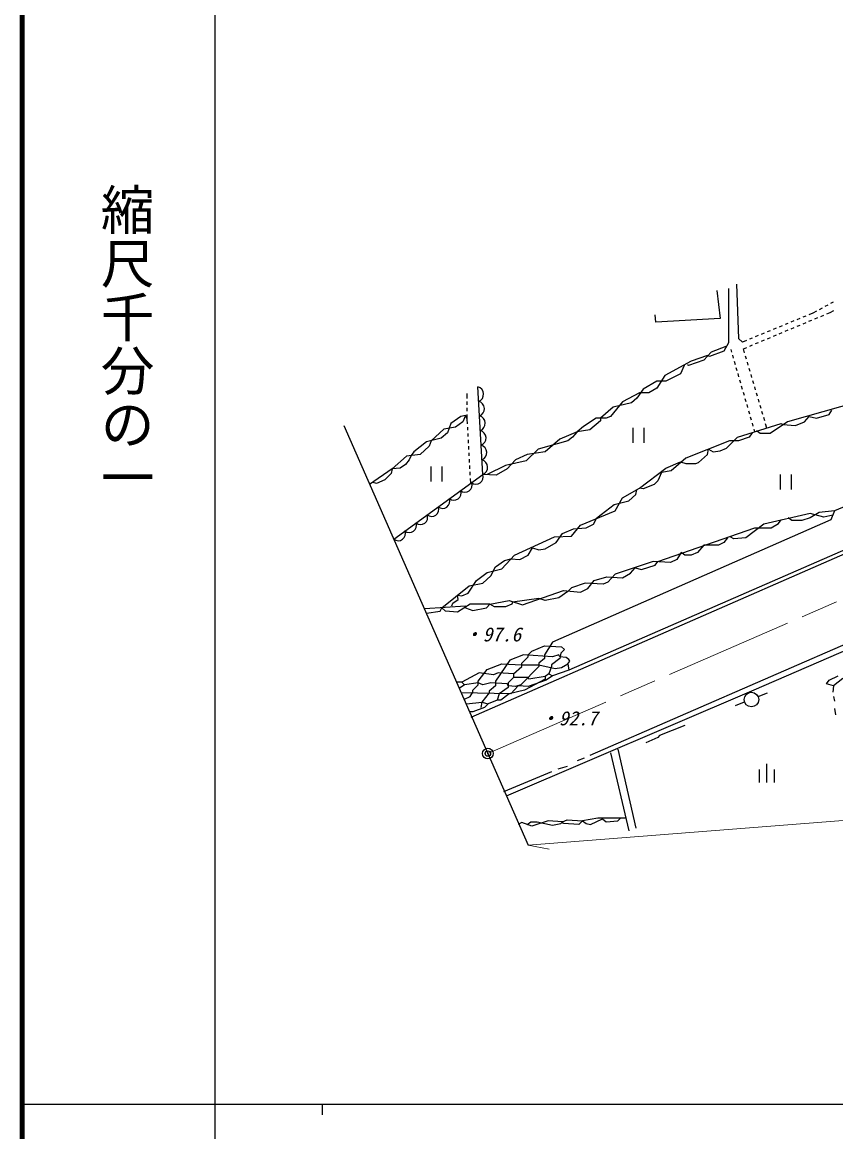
# Model space of a CAD drawing. Units: millimetres, scale not verified. Extents: x 40000 to 680000, y 20000 to 380000.
# Drawn here: x 40000 to 115967, y 202409 to 306019 of the extents above; entities that cross this region are included whole.
import ezdxf
from ezdxf.enums import TextEntityAlignment as Align

# ---------------------------------------------------------------- set-up
doc = ezdxf.new("R2010")
doc.units = ezdxf.units.MM
doc.header["$LTSCALE"] = 1000
doc.header["$PDMODE"] = 32
doc.header["$PDSIZE"] = 500
doc.linetypes.add('CHAIN', pattern=[18.5, 12, -1.5, 3.5, -1.5])
for name, color, linetype, lineweight in [('M-BGD', 7, 'Continuous', 25), ('M-BMK', 2, 'CHAIN', 13), ('M-BMK-SRVR', 3, 'Continuous', 25), ('M-STR-HTXT', 7, 'Continuous', 13), ('M-STR-STRC', 7, 'Continuous', 25), ('M-TTL', 2, 'Continuous', 140), ('M-TTL-BAND', 7, 'Continuous', 25)]:
    doc.layers.add(name, color=color, linetype=linetype, lineweight=lineweight)
doc.layers.add('M-OTRS', color=6, linetype='Continuous')
doc.styles.add('@ＭＳ ゴシック', font='')
doc.styles.add('ＭＳ ゴシック', font='')
doc.styles.get('@ＭＳ ゴシック').set_extended_font_data('@MS Gothic')
doc.styles.get('ＭＳ ゴシック').set_extended_font_data('MS Gothic')

msp = doc.modelspace()

# ---------------------------------------------------------------- linework, layer by layer
at = {"layer": 'M-BGD'}
for p, q in [((104844, 280981), (105182, 278356)), ((105944, 281150), (105944, 276070)), ((106706, 281573), (106876, 276493)), ((115735, 279890), (115472, 279746)), ((113820, 278849), (113443, 278694)), ((114154, 279030), (113820, 278849)), ((114681, 279317), (114417, 279174)), ((115208, 279603), (114945, 279460)), ((115121, 278783), (115432, 278913)), ((115432, 278913), (115777, 279111)), ((99171, 278017), (99086, 278695)), ((105182, 278356), (99171, 278017)), ((111501, 277894), (111224, 277780)), ((112056, 278123), (111779, 278008)), ((112611, 278351), (112333, 278237)), ((112354, 277625), (112630, 277741)), ((113166, 278580), (112888, 278465)), ((112907, 277857), (113184, 277973)), ((113461, 278089), (113737, 278204)), ((114014, 278320), (114291, 278436)), ((114568, 278552), (114844, 278667)), ((108727, 276752), (108450, 276638)), ((109282, 276980), (109005, 276866)), ((109837, 277209), (109559, 277095)), ((110392, 277437), (110114, 277323)), ((110139, 276699), (110416, 276815)), ((110946, 277666), (110669, 277551)), ((110693, 276931), (110970, 277047)), ((111246, 277162), (111523, 277278)), ((111800, 277394), (112077, 277510)), ((105690, 275731), (104336, 275223)), ((105944, 276070), (105521, 275308)), ((107241, 276140), (106876, 276493)), ((107618, 276295), (107241, 276140)), ((107338, 275527), (107649, 275657)), ((108172, 276523), (107895, 276409)), ((107925, 275773), (108202, 275889)), ((108479, 276005), (108756, 276120)), ((109032, 276236), (109309, 276352)), ((109586, 276468), (109863, 276584)), ((103997, 274885), (102473, 274377)), ((104336, 275223), (103658, 274461)), ((104166, 274800), (103997, 274885)), ((105521, 275308), (104166, 274800)), ((106152, 275470), (106225, 275218)), ((106309, 274930), (106392, 274642)), ((107455, 275132), (107338, 275527)), ((107625, 274557), (107540, 274845)), ((102473, 274377), (100018, 273022)), ((101796, 273953), (101457, 273191)), ((102219, 273953), (102134, 274038)), ((103658, 274461), (102219, 273953)), ((106476, 274354), (106560, 274066)), ((106643, 273778), (106727, 273490)), ((107796, 273982), (107711, 274269)), ((107966, 273406), (107881, 273694)), ((99256, 272514), (97986, 271752)), ((100018, 273022), (99256, 271837)), ((100102, 272514), (99256, 272514)), ((101457, 273191), (100102, 272514)), ((106811, 273202), (106894, 272914)), ((106978, 272626), (107062, 272337)), ((108137, 272831), (108052, 273119)), ((108307, 272256), (108222, 272543)), ((97986, 271752), (97393, 270905)), ((99256, 271837), (98494, 271413)), ((107146, 272049), (107229, 271761)), ((107313, 271473), (107397, 271185)), ((108478, 271681), (108393, 271968)), ((81545, 270897), (81542, 271337)), ((81550, 270297), (81547, 270597)), ((96038, 270567), (94938, 269212)), ((96885, 270482), (95192, 270059)), ((97647, 271413), (96038, 270567)), ((97393, 270905), (96885, 270482)), ((98494, 271413), (97647, 271413)), ((107480, 270897), (107564, 270609)), ((108649, 271105), (108563, 271393)), ((108819, 270530), (108734, 270818)), ((118052, 270567), (111448, 268704)), ((81555, 269697), (81552, 269997)), ((81560, 268958), (81557, 269397)), ((95192, 270059), (94006, 269043)), ((107648, 270321), (107731, 270033)), ((107815, 269745), (107899, 269457)), ((108990, 269955), (108904, 270242)), ((109160, 269380), (109075, 269667)), ((115342, 269381), (115596, 269805)), ((80036, 268535), (79698, 267688)), ((80968, 269212), (80036, 268535)), ((81137, 268704), (80460, 268196)), ((81391, 269297), (80968, 269212)), ((81391, 269297), (81137, 268704)), ((81560, 268958), (81391, 269297)), ((81584, 268516), (81560, 268958)), ((145851, 269071), (81899, 241103)), ((93583, 269043), (92398, 268281)), ((94006, 268789), (92990, 267942)), ((94514, 269043), (93583, 269043)), ((94006, 269043), (94006, 268789)), ((94938, 269212), (94514, 269043)), ((106791, 267265), (110855, 268535)), ((107983, 269168), (108066, 268880)), ((108150, 268592), (108234, 268304)), ((109331, 268804), (109245, 269092)), ((109533, 268122), (109416, 268517)), ((111448, 268704), (109839, 267603)), ((110855, 268535), (111024, 268450)), ((111024, 268450), (112210, 268365)), ((112210, 268365), (113056, 268704)), ((113056, 268704), (113480, 269212)), ((113480, 269212), (114157, 269043)), ((114157, 269043), (115342, 269381)), ((79359, 268027), (78174, 266926)), ((79698, 267688), (79105, 267180)), ((80460, 268196), (79359, 268027)), ((81616, 267917), (81600, 268216)), ((81648, 267318), (81632, 267617)), ((91805, 267773), (90196, 267095)), ((91805, 267773), (91382, 267265)), ((92398, 268281), (91805, 267773)), ((92990, 267942), (91805, 267773)), ((108146, 267688), (107892, 267265)), ((108317, 268016), (108390, 267764)), ((108908, 267603), (108569, 267857)), ((109839, 267603), (108908, 267603)), ((77750, 266841), (76565, 265910)), ((78004, 266418), (77158, 265656)), ((79105, 267180), (77750, 266841)), ((78174, 266926), (78004, 266418)), ((81681, 266718), (81665, 267018)), ((81713, 266119), (81697, 266419)), ((90958, 266926), (88164, 266164)), ((90196, 267095), (88842, 265910)), ((91382, 267265), (90958, 266926)), ((106029, 266926), (101965, 265317)), ((105775, 266249), (106791, 267265)), ((106876, 266926), (106029, 266926)), ((107892, 267265), (106876, 266926)), ((75888, 265487), (74533, 264301)), ((77158, 265656), (75888, 265487)), ((76311, 265571), (76142, 265148)), ((76565, 265910), (76311, 265571)), ((81745, 265520), (81729, 265820)), ((87148, 265656), (86048, 265148)), ((88164, 266164), (87064, 265063)), ((88842, 265910), (87148, 265656)), ((101965, 265317), (100610, 264132)), ((103150, 264894), (103997, 265656)), ((103997, 265656), (104082, 266164)), ((104082, 266164), (104505, 265910)), ((104505, 265910), (105182, 265995)), ((105182, 265995), (105775, 266249)), ((74533, 264301), (72416, 262862)), ((74533, 264301), (74448, 263878)), ((75295, 264386), (74533, 264301)), ((75803, 264725), (75295, 264386)), ((76142, 265148), (75803, 264725)), ((81777, 264921), (81761, 265221)), ((81809, 264322), (81793, 264621)), ((85116, 264640), (83423, 263793)), ((85286, 264301), (84270, 263709)), ((87064, 265063), (85116, 264640)), ((86048, 265148), (85286, 264301)), ((97647, 262523), (100102, 264386)), ((100102, 264386), (101457, 264979)), ((101457, 264979), (101965, 264809)), ((101965, 264809), (102896, 264809)), ((102896, 264809), (103150, 264894)), ((73856, 263285), (73094, 262947)), ((74448, 263878), (73856, 263285)), ((81842, 263723), (81826, 264022)), ((81882, 262981), (81858, 263423)), ((84270, 263709), (83000, 263793)), ((99340, 263201), (99002, 262862)), ((99679, 263963), (99340, 263201)), ((100610, 264132), (99679, 263963)), ((73094, 262947), (72755, 263031)), ((150916, 262810), (92990, 237547)), ((96038, 261592), (97647, 262523)), ((97308, 261931), (97393, 262354)), ((97986, 262439), (97647, 262523)), ((99002, 262862), (97986, 262439)), ((150987, 262185), (108315, 243643)), ((120676, 262439), (115850, 260407)), ((95276, 260999), (96631, 261338)), ((95361, 260407), (96038, 261592)), ((96631, 261338), (97308, 261931)), ((125756, 260661), (91043, 245505)), ((92144, 259052), (95361, 260407)), ((93668, 259729), (95276, 260999)), ((113564, 260153), (109246, 259137)), ((114411, 260237), (113564, 259729)), ((114834, 259814), (113564, 260153)), ((115850, 260407), (114411, 260237)), ((115850, 260407), (115512, 259560)), ((115512, 259560), (89519, 248130)), ((91297, 258036), (92144, 259052)), ((92652, 258798), (93329, 259137)), ((93329, 259137), (93668, 259729)), ((109246, 259137), (107553, 257867)), ((109924, 258798), (110601, 259221)), ((110601, 259221), (110855, 259560)), ((111871, 259475), (111532, 259729)), ((112802, 259475), (111871, 259475)), ((113564, 259729), (112802, 259475)), ((115681, 259983), (114834, 259814)), ((89688, 257951), (91297, 258036)), ((89858, 257443), (90450, 258290)), ((90450, 258290), (91466, 258713)), ((91466, 258713), (92652, 258798)), ((99340, 255665), (108400, 258798)), ((108400, 258798), (109924, 258798)), ((85963, 256258), (89688, 257951)), ((88842, 256851), (89858, 257443)), ((103658, 257189), (103066, 256512)), ((105013, 257189), (103658, 257189)), ((105521, 257443), (105013, 257189)), ((105860, 257867), (105521, 257443)), ((106452, 257782), (106114, 257951)), ((107553, 257867), (106452, 257782)), ((84778, 254988), (85963, 256258)), ((85032, 255750), (85624, 255919)), ((85624, 255919), (86471, 255835)), ((86471, 255835), (87233, 256258)), ((87233, 256258), (87656, 256935)), ((87656, 256935), (88249, 256766)), ((88249, 256766), (88842, 256851)), ((101542, 256512), (101118, 255835)), ((101880, 256258), (101542, 256512)), ((102473, 256258), (101880, 256258)), ((103066, 256512), (102473, 256258)), ((83423, 254649), (84778, 254988)), ((83762, 254311), (84185, 255157)), ((84185, 255157), (85032, 255750)), ((98917, 255665), (95361, 254480)), ((96800, 254565), (97224, 255073)), ((97224, 255073), (97816, 254903)), ((97816, 254903), (99086, 255327)), ((100526, 255581), (98917, 255665)), ((99086, 255327), (99340, 255665)), ((101118, 255835), (100526, 255581)), ((81645, 252702), (82407, 253887)), ((82407, 253887), (83423, 254649)), ((83000, 253633), (83762, 254311)), ((92821, 253125), (93414, 253887)), ((93414, 253887), (94599, 254226)), ((94599, 254226), (96038, 254141)), ((95361, 254480), (94684, 253718)), ((96038, 254141), (96800, 254565)), ((79190, 251347), (81730, 253379)), ((81730, 253379), (83000, 253633)), ((86725, 251601), (90535, 252956)), ((90958, 252871), (90112, 252279)), ((90535, 252956), (92144, 252787)), ((91297, 253210), (90958, 252871)), ((92567, 253633), (91297, 253210)), ((92144, 252787), (92821, 253125)), ((94260, 253549), (92567, 253633)), ((94684, 253718), (94260, 253549)), ((80206, 251771), (80714, 252109)), ((80714, 252109), (80629, 252533)), ((80629, 252533), (81052, 252448)), ((81052, 252448), (81645, 252702)), ((83677, 251686), (85455, 252025)), ((85455, 252025), (86725, 251601)), ((85794, 251855), (85709, 251686)), ((88249, 252194), (85794, 251855)), ((88842, 252025), (88249, 252194)), ((90112, 252279), (88842, 252025)), ((77581, 251263), (81391, 251517)), ((77750, 250839), (79020, 251009)), ((79020, 251009), (79190, 251347)), ((79528, 251009), (79190, 251347)), ((80629, 250924), (79528, 251009)), ((80121, 251517), (80206, 251771)), ((81814, 251686), (80629, 250924)), ((81391, 251517), (81391, 251347)), ((81391, 251347), (82068, 251093)), ((83677, 251686), (81814, 251686)), ((82068, 251093), (83338, 251347)), ((83338, 251347), (83677, 251686)), ((84100, 251432), (83677, 251686)), ((85116, 251432), (84100, 251432)), ((85709, 251686), (85116, 251432)), ((87572, 247283), (88757, 247791)), ((89519, 248130), (88757, 246945)), ((88757, 247791), (90366, 247707)), ((90366, 247707), (90620, 247453)), ((86810, 246945), (85540, 246437)), ((86640, 246183), (87233, 246775)), ((89519, 246775), (86810, 246945)), ((87233, 246945), (87572, 247283)), ((87233, 246775), (87233, 246945)), ((88757, 246606), (88249, 246183)), ((88757, 246945), (88757, 246606)), ((90196, 246606), (89434, 246013)), ((90112, 246945), (89519, 246775)), ((90196, 246775), (90112, 246945)), ((90281, 247114), (90196, 246606)), ((90789, 246691), (90196, 246775)), ((90620, 247453), (90281, 247114)), ((91043, 246521), (90789, 246691)), ((82576, 244489), (83423, 245590)), ((83423, 245590), (84778, 246098)), ((85540, 246437), (84185, 244489)), ((84778, 246098), (86640, 246013)), ((85878, 245167), (86640, 245844)), ((88249, 245844), (86556, 244151)), ((86640, 245844), (86640, 246183)), ((86640, 246013), (88249, 246013)), ((88249, 246183), (88249, 245844)), ((88249, 246013), (89773, 245675)), ((89434, 245844), (89180, 245167)), ((89434, 246013), (89434, 245844)), ((89773, 245675), (90366, 245759)), ((90366, 245759), (90958, 246098)), ((90958, 246098), (91128, 246352)), ((90958, 246098), (91043, 245505)), ((91128, 246352), (91043, 246521)), ((82661, 245251), (81052, 244405)), ((84016, 245082), (82661, 245251)), ((84439, 245251), (84016, 245082)), ((85878, 245167), (84439, 245251)), ((85878, 244828), (85370, 244320)), ((85878, 245167), (85878, 244828)), ((87233, 244828), (85878, 244828)), ((88842, 244659), (86894, 243643)), ((87318, 244659), (87233, 244828)), ((88926, 244574), (87233, 243981)), ((88842, 244913), (87318, 244659)), ((89180, 245167), (88842, 244913)), ((88842, 244913), (88842, 244659)), ((89519, 244997), (88926, 244574)), ((89180, 245167), (89519, 244997)), ((91043, 245505), (89519, 244997)), ((115088, 244235), (115342, 244574)), ((115342, 244574), (116189, 244997)), ((116612, 244743), (115766, 244066)), ((81052, 244405), (80544, 244405)), ((81306, 244151), (80798, 243812)), ((81052, 244405), (81306, 244151)), ((82576, 244320), (81306, 244151)), ((82068, 243643), (82576, 244151)), ((82068, 243473), (82068, 243643)), ((82576, 244151), (82576, 244489)), ((83000, 244151), (82576, 244320)), ((83762, 244320), (83000, 244151)), ((84185, 244066), (83592, 243558)), ((83592, 243558), (83592, 243389)), ((85286, 244235), (83762, 244320)), ((84185, 244489), (84185, 244066)), ((85370, 243897), (84524, 243304)), ((108315, 243643), (85201, 233737)), ((85370, 244066), (85286, 244235)), ((85370, 244320), (85370, 243897)), ((86048, 243981), (85370, 244066)), ((86894, 243643), (85455, 243304)), ((86302, 244066), (85624, 243304)), ((86556, 244151), (86048, 243981)), ((87233, 243981), (86302, 244066)), ((115766, 244066), (115088, 244235)), ((115766, 244066), (115681, 243473)), ((85624, 243304), (80968, 243389)), ((81306, 242796), (81814, 243050)), ((81476, 242373), (82915, 242542)), ((81814, 243050), (82068, 243473)), ((82915, 242542), (82830, 242034)), ((83592, 243389), (82915, 242542)), ((82915, 242542), (83508, 242373)), ((84354, 242711), (83508, 242373)), ((84524, 243304), (84354, 242711)), ((84693, 242711), (84354, 242711)), ((85455, 243304), (84693, 242711)), ((106598, 242213), (107446, 242554)), ((108727, 243065), (109575, 243405)), ((115766, 243050), (115850, 242627)), ((82068, 241611), (81730, 241611)), ((83169, 242034), (82068, 241611)), ((83508, 242373), (83169, 242034)), ((115850, 241949), (115935, 241357)), ((99510, 239409), (99340, 239240)), ((101880, 240341), (99510, 239409)), ((99340, 239240), (98240, 238732)), ((92482, 237293), (91805, 237039)), ((94938, 237801), (96631, 230519)), ((95615, 238139), (97308, 230773)), ((90874, 236531), (90027, 236277)), ((89434, 236023), (84947, 234160)), ((86640, 231281), (86302, 231112)), ((87572, 230943), (86640, 231281)), ((87148, 231112), (87487, 231366)), ((87487, 231366), (88080, 231366)), ((89096, 231451), (87572, 230943)), ((88080, 231366), (89519, 231027)), ((90450, 231366), (89096, 231451)), ((89519, 231027), (90281, 231197)), ((90281, 231197), (90450, 231366)), ((90450, 231366), (90874, 231535)), ((90535, 231197), (90450, 231366)), ((91974, 231112), (90535, 231197)), ((90874, 231535), (92313, 231451)), ((92313, 231451), (91974, 231112)), ((93752, 231705), (92313, 231451)), ((92313, 231451), (92652, 231197)), ((92652, 231197), (93075, 231112)), ((93075, 231112), (94176, 231620)), ((96377, 231705), (93752, 231705)), ((94176, 231620), (94514, 231366)), ((94514, 231366), (95615, 231451)), ((95615, 231451), (95869, 231705))]:
    msp.add_line(p, q, dxfattribs=at)
msp.add_lwpolyline([(74696, 257761), (83000, 263793), (82541, 271982)], dxfattribs=at)
msp.add_circle((108093, 242773), 683, dxfattribs=at)
for centre, radius, start, end in [((82363, 271287), 717, 290.82635, 75.58131), ((82439, 269923), 717, 290.82635, 75.58131), ((82516, 268558), 717, 290.82635, 75.58131), ((82592, 267193), 717, 290.82635, 75.58131), ((82668, 265828), 717, 290.82635, 75.58131), ((82745, 264464), 717, 290.82635, 75.58131), ((82386, 263547), 662, 230.13041, 21.86638), ((80310, 262039), 662, 230.13041, 21.86638), ((81348, 262793), 662, 230.13041, 21.86638), ((79272, 261285), 662, 230.13041, 21.86638), ((78234, 260531), 662, 230.13041, 21.86638), ((76158, 259022), 662, 230.13041, 21.86638), ((77196, 259777), 662, 230.13041, 21.86638), ((75120, 258268), 662, 230.13041, 21.86638)]:
    msp.add_arc(centre, radius, start, end, dxfattribs=at)
at = {"layer": 'M-BMK'}
msp.add_line((83480, 237728), (175617, 277796), dxfattribs=at)
at = {"layer": 'M-BMK-SRVR'}
for p, q in [((70046, 268365), (83480, 237728)), ((83480, 237728), (87232, 229171))]:
    msp.add_line(p, q, dxfattribs=at)
msp.add_circle((83480, 237728), 500, dxfattribs=at)
msp.add_point((83480, 237728), dxfattribs=at)
at = {"layer": 'M-OTRS'}
msp.add_point((83480, 237728), dxfattribs=at)
at = {"layer": 'M-STR-HTXT'}
for q in [(164110, 235176), (89199, 228805)]:
    msp.add_line((87232, 229171), q, dxfattribs=at)
at = {"layer": 'M-STR-STRC'}
for p, q in [((97010, 268135), (97010, 266735)), ((98060, 266735), (98060, 268135)), ((78158, 264541), (78158, 263141)), ((79208, 263141), (79208, 264541)), ((110784, 263781), (110784, 262381)), ((111834, 262381), (111834, 263781)), ((108839, 235027), (108839, 236252)), ((109539, 235027), (109539, 236777)), ((110239, 235027), (110239, 236252))]:
    msp.add_line(p, q, dxfattribs=at)
at = {"layer": 'M-TTL'}
msp.add_line((40000, 380000), (40000, 20000), dxfattribs=at)
at = {"layer": 'M-TTL-BAND'}
for p, q in [((58000, 370000), (58000, 20000)), ((40000, 205000), (579000, 205000)), ((68000, 205000), (68000, 204000))]:
    msp.add_line(p, q, dxfattribs=at)

# ---------------------------------------------------------------- texts
at = {"layer": 'M-BGD', "style": 'ＭＳ ゴシック', "oblique": 15}
for s, p in [('・97.6', (81190, 247799)), ('・92.7', (88311, 239966))]:
    msp.add_text(s, height=1320, dxfattribs=at).set_placement(p, align=Align.BOTTOM_LEFT)
at = {"layer": 'M-TTL-BAND', "style": '@ＭＳ ゴシック'}
msp.add_text('縮尺千分の一', height=3666, rotation=270, dxfattribs=at).set_placement((49777, 261030), align=Align.MIDDLE_RIGHT)

doc.saveas('drawing.dxf')
